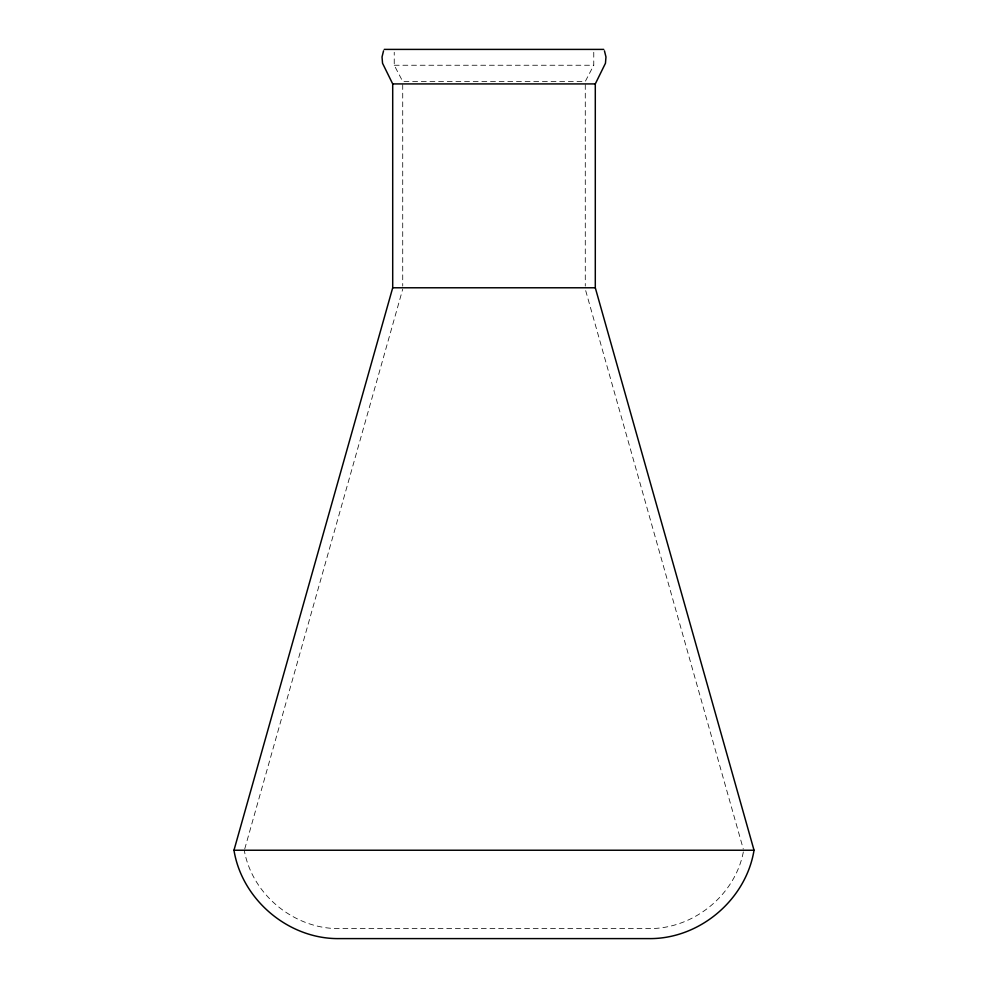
<?xml version="1.0" encoding="UTF-8"?>
<svg xmlns="http://www.w3.org/2000/svg" width="988" height="988" viewBox="0 0 988 988"><rect width="100%" height="100%" fill="white"/><g stroke="black" fill="none" stroke-linecap="round" stroke-linejoin="round"><path stroke-width="0.74" stroke-dasharray="4.94 3.71" d="M743.334 851.952C734.874 895.745 692.823 929.288 648.338 928.584L339.662 928.584C294.609 929.338 252.249 894.893 244.308 850.458M244.728 848.976L402.721 289.163M593.763 52.278L593.763 65.245L585.279 81.461L402.721 81.461L394.237 65.245L394.237 52.278M394.237 65.245L593.763 65.245M585.699 290.645L743.272 848.976M585.279 84.536L585.279 286.088M402.721 84.536L402.721 286.088"/><path stroke-width="1.48" d="M604.458 50.833L605.965 56.971L605.459 63.269L595.295 83.918L595.295 287.78L754.029 850.236C745.977 900.056 699.084 939.378 648.634 938.6L339.366 938.6C288.916 939.378 242.023 900.056 233.971 850.236L392.705 287.78L392.705 83.918L382.541 63.269L382.035 56.971L383.542 50.833M384.221 49.4L603.779 49.4M392.705 83.918L595.295 83.918M392.705 287.78L595.295 287.78M233.971 850.236L754.029 850.236"/></g></svg>
